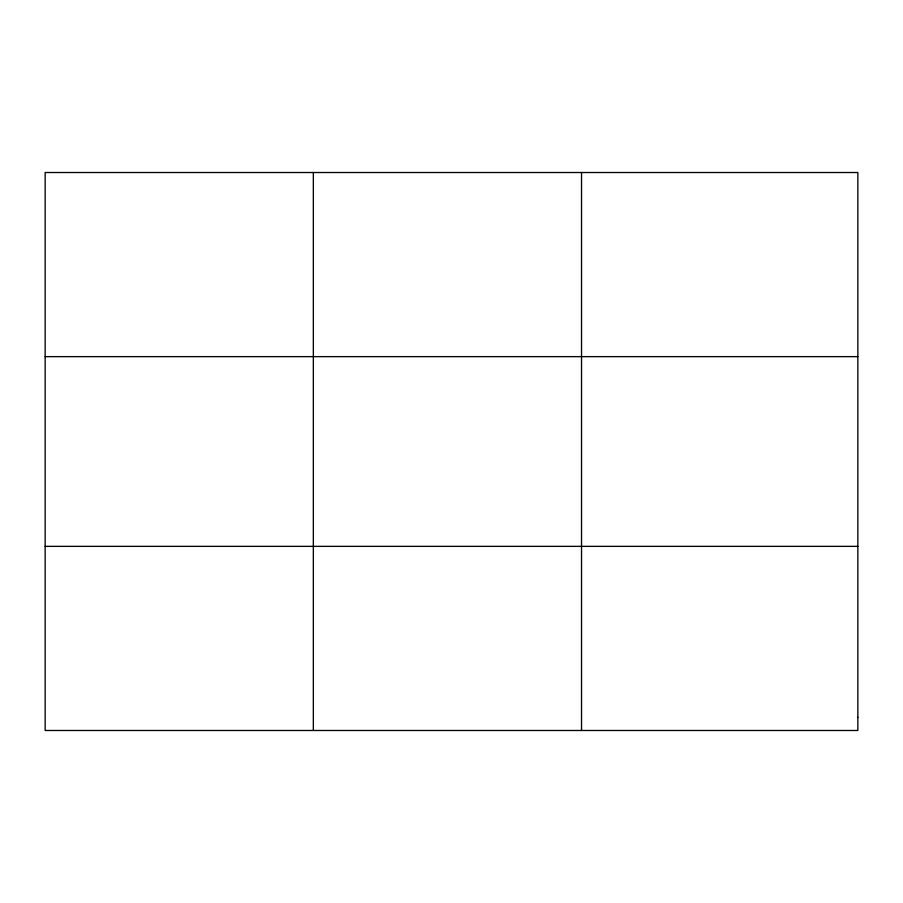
<?xml version="1.0" encoding="UTF-8"?>
<svg xmlns="http://www.w3.org/2000/svg" width="903" height="903" viewBox="0 0 903 903"><rect width="100%" height="100%" fill="white"/><g stroke="black" fill="none" stroke-linecap="round" stroke-linejoin="round"><path stroke-width="1.35" d="M313.341 730.482L313.341 172.518M581.532 730.482L581.532 172.518M45.15 356.64L857.85 356.64M45.15 546.36L857.85 546.36M857.85 717.332L857.85 730.482L45.15 730.482L45.15 172.518L857.85 172.518L857.85 717.332"/></g></svg>
